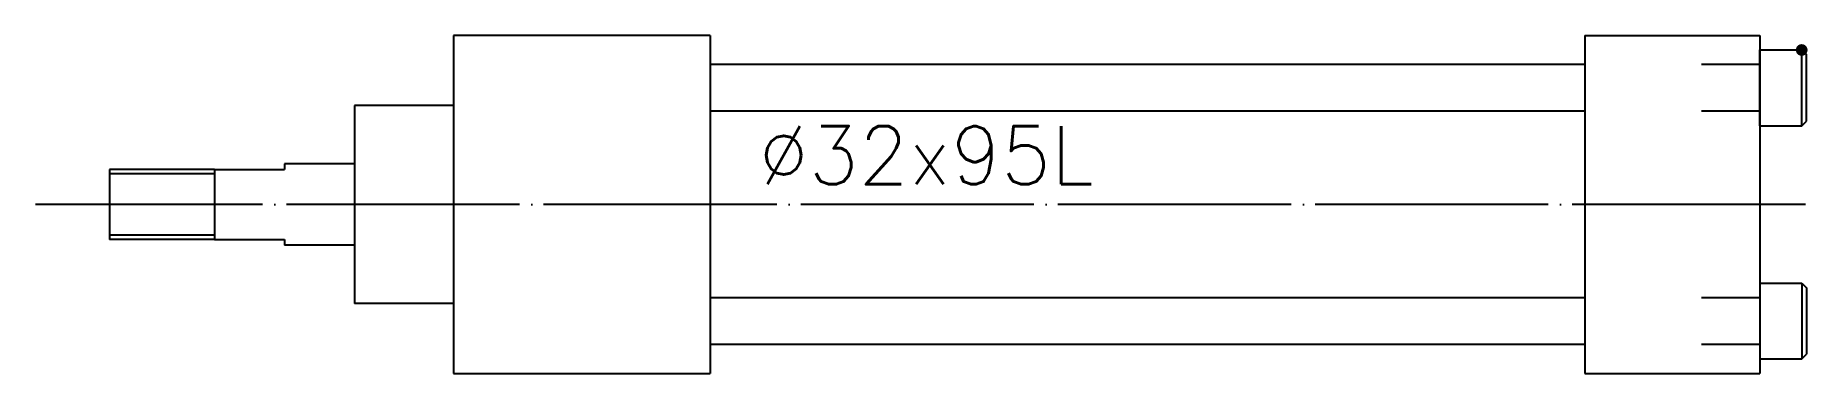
# Model space of a CAD drawing. Extents: x 204 to 508, y 640 to 698.
import ezdxf

# ---------------------------------------------------------------- set-up
doc = ezdxf.new("R2010")
doc.units = 0
doc.header["$LTSCALE"] = 2
doc.header["$MEASUREMENT"] = 0
doc.linetypes.add('CENTER', pattern=[22, 20, -1, 0, -1])
doc.layers.get('0').update_dxf_attribs({"linetype": 'CONTINUOUS'})
doc.layers.add('$PARTREF_BOM', color=7, linetype='CONTINUOUS')
doc.styles.add('DAYUF', font='simplex.shx', dxfattribs={"bigfont": 'chineset.shx'})
doc.styles.get("Standard").update_dxf_attribs({"font": 'txt.shx', "bigfont": 'chineset.shx'})

# ---------------------------------------------------------------- blocks, each defined once
blk = doc.blocks.new('PARTREF')
at = {"layer": '$PARTREF_BOM', "const_width": 0.5}
blk.add_lwpolyline([(-0.25, 0, 1), (0.25, 0, 1)], format="xyb", close=True, dxfattribs=at)
at = {"layer": '$PARTREF_BOM', "color": 2, "flags": 1}
for tag, p in [('TAG5', (-16.09, -4.95)), ('TAG10', (-5.65, -5)), ('TAG15', (5.59, -4.74)), ('TAG4', (-16.09, -8.95)), ('TAG9', (-5.65, -9)), ('TAG14', (5.59, -8.74)), ('TAG3', (-16.09, -12.95)), ('TAG8', (-5.65, -13)), ('TAG13', (5.59, -12.74)), ('TAG2', (-16.09, -16.95)), ('TAG7', (-5.65, -17)), ('TAG12', (5.59, -16.74)), ('TAG1', (-16.09, -20.95)), ('TAG6', (-5.65, -21)), ('TAG11', (5.59, -20.74))]:
    blk.add_attdef(tag, p, '', height=2.5, dxfattribs=at)

msp = doc.modelspace()

# ---------------------------------------------------------------- linework, layer by layer
at = {"color": 7, "linetype": 'CONTINUOUS'}
for p, q in [((275.64, 698.15), (275.64, 640.15)), ((319.64, 698.15), (275.64, 698.15)), ((319.64, 698.15), (319.64, 640.15)), ((469.64, 698.15), (499.64, 698.15)), ((469.64, 698.15), (469.64, 640.15)), ((499.64, 698.15), (499.64, 640.15)), ((469.64, 693.15), (319.64, 693.15)), ((499.64, 693.15), (489.64, 693.15)), ((499.64, 695.65), (506.84, 695.65)), ((499.64, 682.65), (499.64, 695.65)), ((506.84, 682.65), (506.84, 695.65)), ((506.84, 695.65), (507.64, 694.85)), ((507.64, 683.45), (507.64, 694.85)), ((258.64, 686.15), (258.64, 652.15)), ((275.64, 686.15), (258.64, 686.15)), ((469.64, 685.15), (319.64, 685.15)), ((499.64, 685.15), (489.64, 685.15)), ((499.64, 682.65), (506.84, 682.65)), ((506.84, 682.65), (507.64, 683.45)), ((234.64, 675.15), (216.64, 675.15)), ((216.64, 675.15), (216.64, 663.15)), ((234.64, 675.15), (246.64, 675.15)), ((234.64, 675.15), (234.64, 663.15)), ((258.64, 676.15), (246.64, 676.15)), ((246.64, 676.15), (246.64, 675.15)), ((234.64, 674.4), (216.64, 674.4)), ((234.64, 663.9), (216.64, 663.9)), ((234.64, 663.15), (216.64, 663.15)), ((234.64, 663.15), (246.64, 663.15)), ((246.64, 663.15), (246.64, 662.15)), ((258.64, 662.15), (246.64, 662.15)), ((499.64, 655.65), (499.64, 642.65)), ((499.64, 655.65), (506.84, 655.65)), ((506.84, 655.65), (506.84, 642.65)), ((506.84, 655.65), (507.64, 654.85)), ((507.64, 654.85), (507.64, 643.45)), ((275.64, 652.15), (258.64, 652.15)), ((469.64, 653.15), (319.64, 653.15)), ((499.64, 653.15), (489.64, 653.15)), ((469.64, 645.15), (319.64, 645.15)), ((499.64, 645.15), (489.64, 645.15)), ((499.64, 642.65), (506.84, 642.65)), ((506.84, 642.65), (507.64, 643.45)), ((275.64, 640.15), (319.64, 640.15)), ((469.64, 640.15), (499.64, 640.15))]:
    msp.add_line(p, q, dxfattribs=at)
at = {"color": 1, "linetype": 'CENTER'}
msp.add_line((507.49, 669.15), (203.95, 669.15), dxfattribs=at)

# ---------------------------------------------------------------- block references
at = {"color": 7, "linetype": 'CONTINUOUS', "xscale": 2.000000000000004, "yscale": 2.000000000000004, "zscale": 2.000000000000004}
msp.add_blockref('PARTREF', (506.84, 695.65), dxfattribs=at)

# ---------------------------------------------------------------- texts
at = {"color": 7, "linetype": 'CONTINUOUS', "style": 'DAYUF', "oblique": -180, "text_generation_flag": 6}
msp.add_text('%%C32x95L', height=10, rotation=180, dxfattribs=at).set_placement((327.98, 672.61))

doc.saveas('drawing.dxf')
